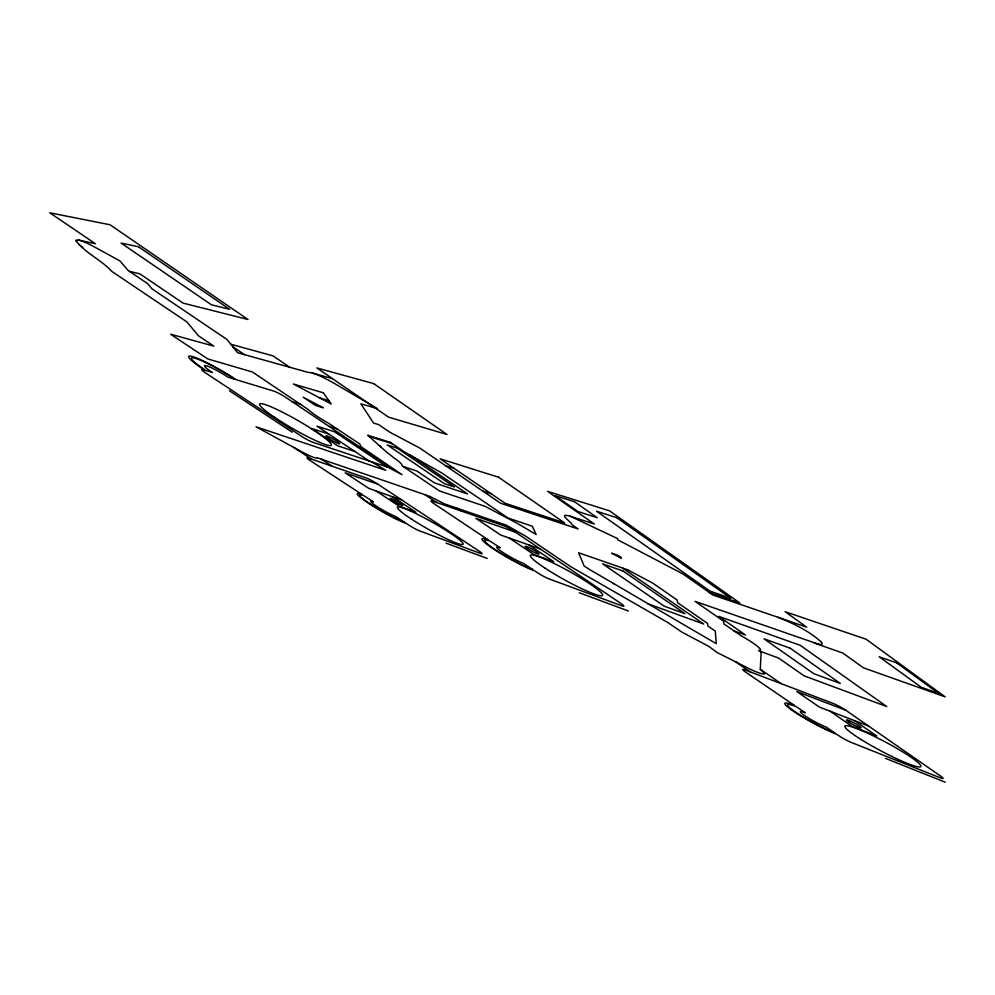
<?xml version="1.0" encoding="UTF-8"?>
<svg xmlns="http://www.w3.org/2000/svg" width="995" height="995" viewBox="0 0 995 995"><rect width="100%" height="100%" fill="white"/><g stroke="black" fill="none" stroke-linecap="round" stroke-linejoin="round"><path stroke-width="1.49" d="M371.894 461.941L385.712 470.287L256.026 426.78L300.241 450.984A21.989 2.376 29.8 0 0 316.995 457.688L429.79 496.356L444.355 503.818L506.617 525.298L525.696 536.193L570.608 566.615L667.595 622.397L681.674 631.987L708.95 646.476L717.022 652.471L746.673 667.396C749.695 669.324 772.816 679.772 760.279 669.312L761.125 652.272L758.787 650.357A26.318 3.371 28.4 0 0 741.375 635.929L723.9 623.94L723.751 621.315L695.107 601.378L818.773 644.312M76.105 240.429L78.941 240.118A28.644 3.831 30.9 0 1 96.042 247.817L119.897 260.901L128.094 270.429L147.583 283.612L152.036 288.861L227.059 339.544L237.606 352.728L308.898 372.59A28.034 3.856 30 0 1 311.398 372.777L312.666 373.113A28.034 3.856 30 0 1 335.738 384.219L377.478 408.659L360.887 403.796L373.573 423.086L378.734 424.654L390.04 432.352L419.554 447.912L500.51 503.196L578.12 528.954L572.312 524.925C570.831 521.417 556.914 512.599 570.035 516.144L594.363 524.054L547.561 491.356L609.525 510.833L739.845 603.007L709.435 592.572M76.18 240.181L76.441 241.486M821.584 644.461L822.181 643.404L821.335 642.036M764.359 673.963L764.533 673.329M821.571 644.474L818.823 644.325M387.913 467.24A10.112 1.219 29.7 0 0 385.04 463.881L286.224 397.701A10.485 1.293 30 0 0 273.637 391.047L236.3 379.729A36.405 4.278 30.2 0 0 192.918 356.695A36.405 4.278 30.2 0 0 204.497 370.09L202.781 369.568A9.95 1.144 30.2 0 0 205.965 373.2L301.298 436.146A9.589 1.082 29.9 0 0 312.778 442.265L388 467.252L401.955 474.652L361.085 446.755L359.792 444.006L328.661 423.323A25.36 3.159 29.9 0 1 308.413 409.691L252.456 372.018L207.768 358.921L170.58 334.208L213.838 346.123L198.59 335.9L186.824 321.858L111.9 271.473C101.328 259.931 85.993 253.526 76.205 241.076M78.282 239.994L95.408 243.725L49.75 212.781L110.035 224.77L247.991 319.494L183.03 303.102L139.81 273.812L129.487 271.374M230.815 344.233L272.966 355.862L290.055 367.478M312.281 373.013L332.529 378.685M319.892 398.012L328.897 400.699M292.393 401.843L300.751 404.405M368.473 436.233L392.391 443.77M328.935 426.308L337.417 428.994M445.698 465.772L454.267 468.496M379.854 446.394L380.824 446.705L379.418 445.76M328.736 434.019L311.559 428.472L337.579 445.772L354.941 451.494M777.941 617.273L806.684 627.161L785.13 611.726L866.073 639.213L945.163 696.861L863.386 667.794L842.79 653.043L814.047 642.932M482.699 491.032L491.368 493.881M403.149 466.493L416.805 470.983L434.479 482.898L467.513 493.893L409.94 454.839M570.035 516.144L617.497 538.544L617.883 539.887L682.968 573.953L712.98 595.06L777.891 617.261C793.338 623.392 808.86 630.805 821.298 641.999M377.864 484.179A9.353 1.032 29.6 0 0 366.508 478.135L308.214 457.974A8.967 0.945 29.8 0 0 310.539 460.797L361.906 494.403A31.33 3.246 29.6 0 0 368.834 503.42A31.33 3.246 29.6 0 0 406.681 523.693L409.132 525.285A8.656 0.895 29.5 0 0 419.629 530.907L480.436 553.407A9.017 0.97 29.3 0 0 479.005 551.056L377.864 484.179L345.141 472.812L368.809 488.383L401.831 500.037M515.298 532.051A10.248 1.256 29.2 0 0 502.662 525.36L432.589 501.107A9.776 1.144 29.4 0 0 434.417 503.943L488.197 539.837A34.153 3.868 29.2 0 0 493.184 548.742A34.153 3.868 29.2 0 0 534.937 571.018L537.487 572.722A9.44 1.057 29.1 0 0 549.078 578.903L621.639 605.744A9.888 1.157 28.9 0 0 620.905 603.48L515.298 532.051L475.884 518.358L500.672 535.011L540.385 549.029M613.131 583.356L613.766 583.692M733.713 630.755L745.466 634.997L718.664 616.328L800.191 645.295L886.781 706.562L804.134 675.866L778.538 658.043L759.26 650.966M647.645 603.691L703.714 624.039L622.422 567.971M446.096 543.158L487.202 558.431M579.301 592.759L628.38 610.992M845.8 710.243A10.634 1.293 28.1 0 0 832.479 703.179L745.33 670.008A10.074 1.182 28.4 0 0 745.317 671.899L794.358 705.368A35.322 3.968 28.2 0 0 793.152 711.039A35.322 3.968 28.2 0 0 836.944 734.422L839.27 736.001A9.776 1.082 28.1 0 0 851.434 742.494L939.902 777.68A10.323 1.182 27.8 0 0 941.083 776.423L845.8 710.243L796.808 691.55L819.308 707.035L868.461 725.977M885.475 758.377L945.25 782.219M293.488 447.277L311.609 459.143M321.435 459.155L332.33 466.319M392.503 496.741L415.997 512.251L399.368 506.306L376.01 490.921M229.435 390.786L292.269 432.24M369.307 461.071L316.945 426.146L334.482 431.755L387.217 467.028M424.952 494.702L436.656 502.512M509.328 538.059L533.755 554.501L553.717 561.653L529.153 545.061M457.265 508.271L461.506 511.119M232.83 346.757L244.583 354.693M735.566 661.799L750.367 671.936M760.279 669.262L781.274 683.689M830.004 711.151L852.13 726.425L876.744 736.001L854.543 720.616M82.709 247.444L81.963 246.847M81.217 246.25L80.495 245.653M79.836 245.093L79.214 244.546M138.492 246.785L121.104 243.078L211.4 304.768L229.634 309.296L138.492 246.785M373.734 383.622L316.883 367.939L388.572 417.141L447.029 434.492L373.734 383.622M323.288 392.776L293.314 383.995L331.235 403.995L323.288 392.776M212.296 372.453L205.878 370.513A33.171 3.893 30.2 0 1 195.343 358.324A33.171 3.893 30.2 0 1 234.845 379.294L228.191 377.267A18.196 2.139 30.2 0 0 206.562 365.799A18.196 2.139 30.2 0 0 212.296 372.453M323.089 407.714L315.253 405.338L303.214 397.216L323.089 407.714M390.214 442.29L367.789 435.238C377.565 443.907 386.719 452.961 397.652 460.511C399.43 462.041 401.644 463.446 402.241 465.871L439.541 490.97L485.137 506.355L517.437 523.457L536.168 534.551L532.337 526.243L507.947 517.947L441.593 472.861L404.418 451.917L390.214 442.29M498.545 477.214L440.113 458.807L505.037 503.221L564.675 522.96L498.545 477.214M574.488 501.729L555.198 495.647L577.921 511.529L597.323 517.761L574.488 501.729M396.955 448.011L387.192 444.914L444.529 483.707L454.504 487.003L396.955 448.011M616.763 517.661L596.565 511.256L710.069 591.154L730.79 598.244L616.763 517.661M616.676 554.899L611.589 553.17L621.241 558.257L620.917 557.138L616.676 554.899M896.632 662.832L879.157 656.775L921.121 687.222L938.671 693.453L896.632 662.832M627.323 569.662L578.568 552.76L584.152 566.068A24.813 3.047 29 0 1 589.625 569.575C631.962 594.077 673.951 619.151 716.288 643.628L715.268 631.079L707.893 626.004L707.644 623.479L677.558 602.684L677.073 599.948L652.645 583.045L627.323 569.662M622.87 570.919L602.609 563.854L664.324 606.216L684.883 613.629L622.87 570.919M790.254 648.243L763.973 638.802L813.823 673.702L840.315 683.465L790.254 648.243M373.224 501.803L363.934 495.721A28.544 2.96 29.6 0 0 370.227 503.943A28.544 2.96 29.6 0 0 404.716 522.4L395.612 516.455A15.659 1.617 29.6 0 1 376.645 506.306A15.659 1.617 29.6 0 1 373.224 501.803M500.025 547.723L490.311 541.243A31.119 3.52 29.2 0 0 494.838 549.352A31.119 3.52 29.2 0 0 532.885 569.65L523.395 563.319A17.077 1.928 29.2 0 1 502.463 552.163A17.077 1.928 29.2 0 1 500.025 547.723M805.142 712.718L796.286 706.674A32.188 3.619 28.2 0 0 795.167 711.848A32.188 3.619 28.2 0 0 835.079 733.153L826.435 727.245A17.661 1.99 28.2 0 1 804.47 715.529A17.661 1.99 28.2 0 1 805.142 712.718M392.627 500.485A7.313 0.796 29.5 0 0 402.813 505.56A7.313 0.796 29.5 0 0 394.032 499.701A7.313 0.796 29.5 0 0 392.627 500.485M411.507 519.129A37.723 4.042 29.4 0 0 463.036 544.327A37.723 4.042 29.4 0 0 416.134 513.706A37.723 4.042 29.4 0 0 411.507 519.129M328.785 438.434A7.997 0.945 29.8 0 0 339.743 443.832A7.997 0.945 29.8 0 0 329.942 437.215A7.997 0.945 29.8 0 0 328.785 438.434M274.446 417.216A41.268 4.776 29.9 0 0 331.136 445.374A41.268 4.776 29.9 0 0 280.851 411.358A41.268 4.776 29.9 0 0 274.446 417.216M527.947 548.854A8.01 0.958 29.1 0 0 539.004 554.115A8.01 0.958 29.1 0 0 529.116 547.611A8.01 0.958 29.1 0 0 527.947 548.854M545.111 568.195A41.305 4.838 29 0 0 602.423 595.557A41.305 4.838 29 0 0 551.765 562.312A41.305 4.838 29 0 0 545.111 568.195M849.22 722.345A8.321 0.983 28.1 0 0 861.085 727.867A8.321 0.983 28.1 0 0 851.16 721.462A8.321 0.983 28.1 0 0 849.22 722.345M861.247 739.596A42.959 4.95 28 0 0 920.785 766.573A42.959 4.95 28 0 0 866.707 732.78A42.959 4.95 28 0 0 861.247 739.596"/></g></svg>
